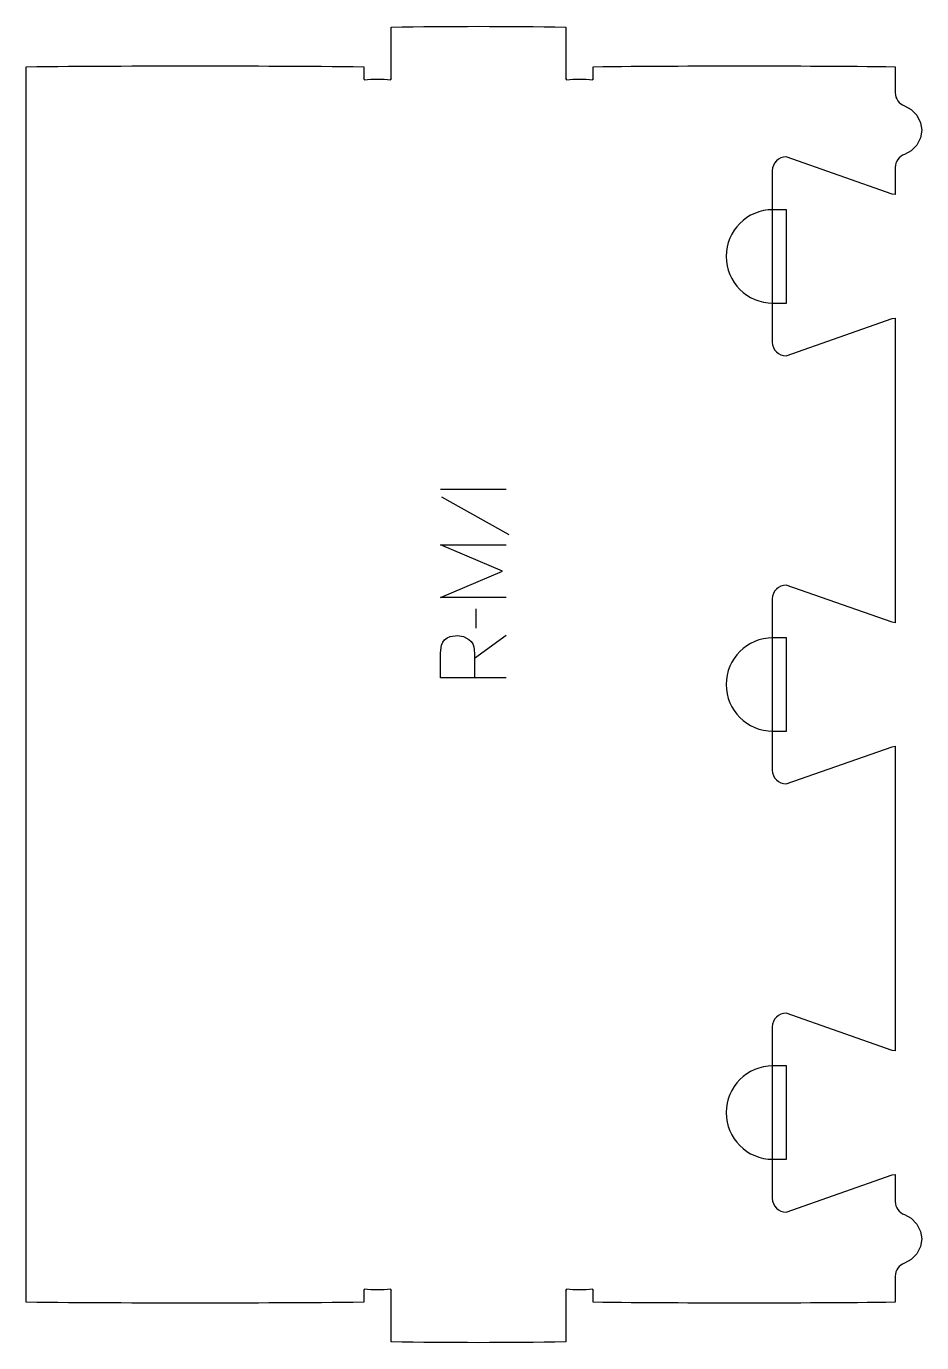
# Model space of a CAD drawing. Header units: millimetres. Extents: x -188 to 219, y -300 to 300.
import ezdxf

# ---------------------------------------------------------------- set-up
doc = ezdxf.new("R2010")
doc.units = ezdxf.units.MM
for name, color, linetype, true_color in [('1_ANYTOOL_1MMDEEP_LABELS_S', 2, 'Continuous', 0xffff00), ('4_ANYTOOL_CUTTHROUGH_OUTSI', 5, 'Continuous', 0x0000ff), ('5_ANYTOOL_HALF_MILL_9MM_IN', 3, 'Continuous', 0x00ff00)]:
    doc.layers.add(name, color=color, linetype=linetype, true_color=true_color)

msp = doc.modelspace()

# ---------------------------------------------------------------- linework, layer by layer
at = {"layer": '1_ANYTOOL_1MMDEEP_LABELS_S'}
for p, q in [((0.01, 88.97), (30.01, 88.97)), ((0.48, 85.46), (31.25, 68.27)), ((16.12, 34.46), (16.21, 25.67)), ((15.57, 12), (30.05, 22.46))]:
    msp.add_line(p, q, dxfattribs=at)
for points in [[(30.01, 39.6), (0.01, 39.6), (28.38, 51.6), (0.14, 63.6), (30.01, 63.6)], [(30.01, 3), (0.01, 3), (0.01, 14.36), (0.5, 17.84), (1.11, 19.21), (1.97, 20.34), (3.07, 21.21), (4.42, 21.83), (7.85, 22.33), (10.56, 21.88), (13.04, 20.53), (14.07, 19.57), (14.83, 18.46), (15.3, 17.19), (15.48, 15.77), (15.57, 14.01), (15.57, 12), (15.57, 3.04)]]:
    msp.add_lwpolyline(points, dxfattribs=at)
at = {"layer": '4_ANYTOOL_CUTTHROUGH_OUTSI'}
msp.add_lwpolyline([(157.41, 45.25, 0.414214), (151.16, 39), (151.16, -39, 0.414214), (157.41, -45.25), (157.49, -45.24), (205.77, -28.34), (207.16, -28.11), (207.16, -166.79), (205.76, -166.56), (157.49, -149.66, 0.419618), (151.16, -155.9), (151.16, -233.9, 0.419618), (157.49, -240.14), (205.77, -223.24), (207.16, -223.01), (207.16, -235.4, 0.317837), (211.32, -241.3), (214.34, -242.93), (216.95, -245.63), (218.62, -248.99), (219.16, -252.38), (218.63, -255.85), (217, -259.16), (214.42, -261.8), (211.32, -263.45, 0.326922), (207.16, -269.35), (207.16, -281.25, -0.005455), (69.66, -281.25), (69.66, -275.5), (69.64, -275.66), (69.63, -275.68), (69.62, -275.69), (69.62, -275.69), (69.61, -275.69), (69.6, -275.69), (69.58, -275.68), (69.5, -275.52), (69.41, -275.25, -0.0625), (57.41, -275.25), (57.31, -275.52), (57.23, -275.68), (57.21, -275.69), (57.2, -275.69), (57.2, -275.69), (57.19, -275.69), (57.18, -275.68), (57.17, -275.66), (57.16, -275.5), (57.16, -299.25, -0.009434), (-22.34, -299.25), (-22.34, -275.5), (-22.36, -275.66), (-22.37, -275.68), (-22.38, -275.69), (-22.38, -275.69), (-22.39, -275.69), (-22.4, -275.69), (-22.42, -275.68), (-22.5, -275.52), (-22.59, -275.25, -0.0625), (-34.59, -275.25), (-34.69, -275.52), (-34.77, -275.68), (-34.79, -275.69), (-34.8, -275.69), (-34.8, -275.69), (-34.81, -275.69), (-34.82, -275.68), (-34.83, -275.66), (-34.84, -275.5), (-34.84, -281.25, -0.004881), (-188.49, -281.25), (-188.49, 281.25, -0.004881), (-34.84, 281.25), (-34.84, 275.5), (-34.83, 275.66), (-34.82, 275.68), (-34.81, 275.69), (-34.8, 275.69), (-34.8, 275.69), (-34.79, 275.69), (-34.77, 275.68), (-34.69, 275.52), (-34.59, 275.25, -0.0625), (-22.59, 275.25), (-22.5, 275.52), (-22.42, 275.68), (-22.4, 275.69), (-22.39, 275.69), (-22.38, 275.69), (-22.38, 275.69), (-22.37, 275.68), (-22.36, 275.66), (-22.34, 275.5), (-22.34, 299.25, -0.009434), (57.16, 299.25), (57.16, 275.5), (57.17, 275.66), (57.18, 275.68), (57.19, 275.69), (57.2, 275.69), (57.2, 275.69), (57.21, 275.69), (57.23, 275.68), (57.31, 275.52), (57.41, 275.25, -0.0625), (69.41, 275.25), (69.5, 275.52), (69.58, 275.68), (69.6, 275.69), (69.61, 275.69), (69.62, 275.69), (69.62, 275.69), (69.63, 275.68), (69.64, 275.66), (69.66, 275.5), (69.66, 281.25, -0.005455), (207.16, 281.25), (207.16, 269.35, 0.317837), (211.32, 263.45), (214.34, 261.82), (216.95, 259.12), (218.62, 255.76), (219.16, 252.37), (218.63, 248.9), (217, 245.59), (214.42, 242.95), (211.32, 241.3, 0.326944), (207.16, 235.4), (207.16, 223.01), (205.76, 223.24), (157.49, 240.14, 0.419618), (151.16, 233.9), (151.16, 155.9, 0.419618), (157.49, 149.66), (205.77, 166.56), (207.16, 166.79), (207.16, 28.11), (205.76, 28.34), (157.49, 45.24)], format="xyb", close=True, dxfattribs=at)
at = {"layer": '5_ANYTOOL_HALF_MILL_9MM_IN'}
for points in [[(151.41, 216.15, 1), (151.41, 173.65), (157.66, 173.65), (157.66, 216.15)], [(151.41, 21.25, 1), (151.41, -21.25), (157.66, -21.25), (157.66, 21.25)], [(151.41, -173.65, 1), (151.41, -216.15), (157.66, -216.15), (157.66, -173.65)]]:
    msp.add_lwpolyline(points, format="xyb", close=True, dxfattribs=at)

doc.saveas('drawing.dxf')
